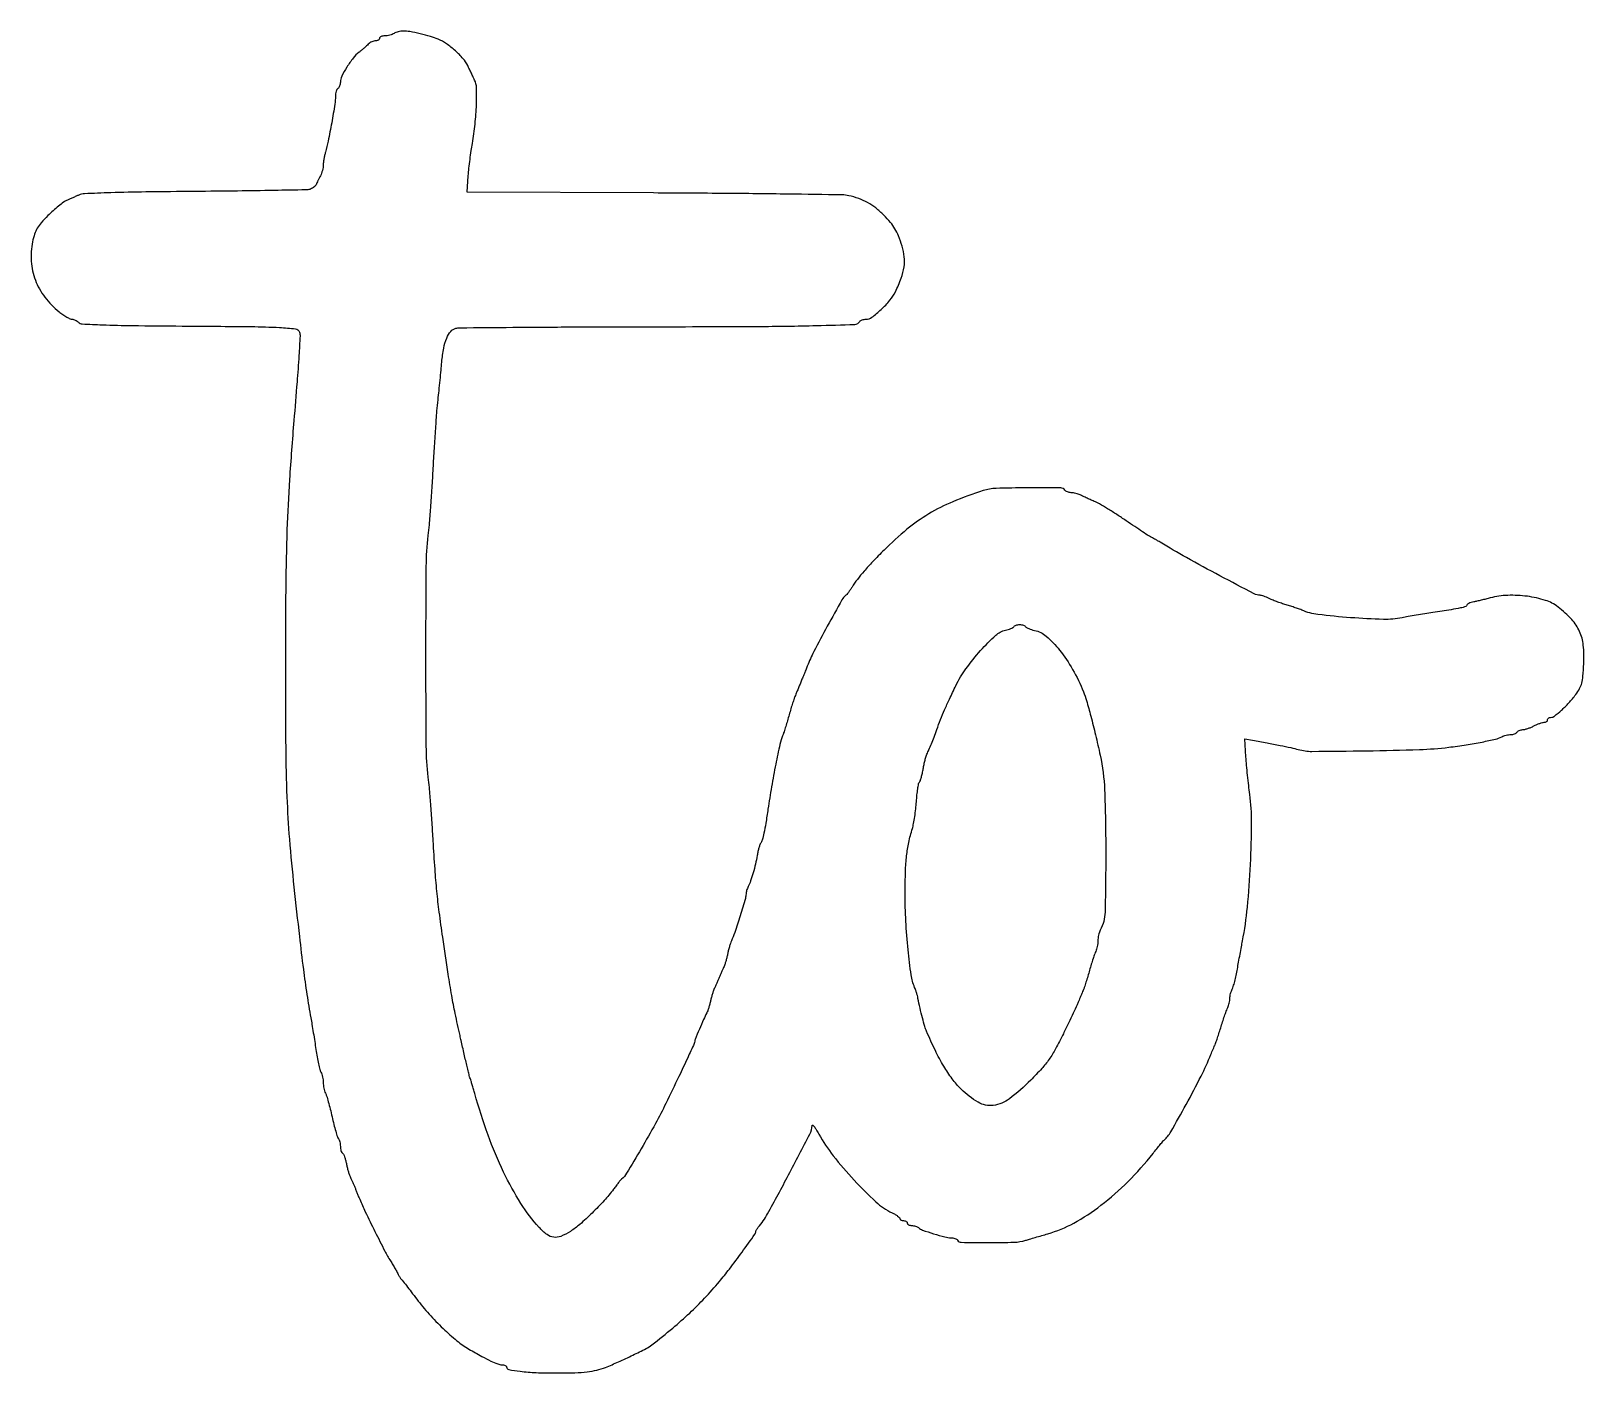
# Model space of a CAD drawing. Extents: x 0.9 to 54.7, y 0.9 to 47.4.
import ezdxf

# ---------------------------------------------------------------- set-up
doc = ezdxf.new("R2010")
doc.units = 0

msp = doc.modelspace()

# ---------------------------------------------------------------- linework, layer by layer
for points in [[(13.462, 47.328667, -0.052333), (13.399695, 47.297083, -0.026958), (13.316347, 47.270321, -0.026469), (13.226738, 47.251796, -0.036048), (13.1445, 47.245297, 0.042491), (13.07157, 47.238587, 0.061885), (13.009959, 47.21951, 0.081007), (12.968183, 47.191807, 0.208855), (12.954, 47.159333, -0.154765), (12.94376, 47.127043, -0.09778), (12.914917, 47.099538, -0.080164), (12.871827, 47.080976, -0.061768), (12.820952, 47.074667, 0.072306), (12.761267, 47.06599, 0.038751), (12.691592, 47.039271, 0.037603), (12.623322, 47.00029, 0.047889), (12.567409, 46.954171, -0.012495), (12.507341, 46.897033, -0.005264), (12.423926, 46.823147, -0.005204), (12.333079, 46.746011, -0.006758), (12.248162, 46.677337, 0.059997), (12.045353, 46.474135, 0.026197), (11.826083, 46.161871, 0.023968), (11.64673, 45.842646, 0.116513), (11.599333, 45.642013, -0.04643), (11.593062, 45.574625, -0.046114), (11.574463, 45.509391, -0.050089), (11.547144, 45.455611, -0.112247), (11.514667, 45.423667, 0.134683), (11.482091, 45.388662, 0.044226), (11.454871, 45.323061, 0.04032), (11.436247, 45.241439, 0.035949), (11.43, 45.154661, -0.039835), (11.40753, 44.873063, -0.004394), (11.299245, 44.234749, -0.005436), (11.178261, 43.597783, -0.022304), (11.083627, 43.216322, 0.016474), (11.054155, 43.103182, 0.01272), (11.029274, 42.978158, 0.012909), (11.01201, 42.860091, 0.029853), (11.006667, 42.770673, -0.04123), (10.999666, 42.685918, -0.022595), (10.97793, 42.583945, -0.022379), (10.946317, 42.481727, -0.033057), (10.908841, 42.395684, 0.002455), (10.867364, 42.314427, 0.001986), (10.823624, 42.226823, 0.002006), (10.783919, 42.145685, 0.005186), (10.756116, 42.086735, -0.081692), (10.723139, 42.03784, -0.04486), (10.668941, 41.989847, -0.04319), (10.603546, 41.949864, -0.052852), (10.536442, 41.924848, -0.057901), (10.406959, 41.907187, -0.00041), (9.300882, 41.886096, -0.001572), (8.033947, 41.86696, -0.001005), (6.561667, 41.852312, 0.001558), (4.856878, 41.833468, 0.004201), (3.645991, 41.806132, 0.00242), (2.735645, 41.773515, 0.09496), (2.54, 41.727705, 0.000045), (2.443643, 41.684739, 0.000026), (2.328333, 41.633302, 0.000026), (2.213024, 41.58185, 0.000045), (2.116667, 41.538839, 0.05307), (2.007646, 41.475551, 0.012265), (1.839255, 41.345795, 0.012531), (1.651774, 41.185907, 0.011958), (1.469522, 41.014377, 0.016787), (1.235443, 40.767209, 0.04797), (1.096338, 40.57593, 0.054704), (1.00635, 40.376355, 0.02741), (0.935258, 40.108572, 0.0691), (0.890033, 39.431648, 0.072712), (1.033234, 38.780391, 0.071495), (1.359979, 38.188429, 0.063546), (1.851866, 37.685221, 0.016048), (1.987514, 37.584697, 0.019511), (2.12096, 37.499792, 0.018413), (2.237002, 37.437776, 0.113987), (2.302417, 37.422667, -0.071278), (2.355683, 37.415034, -0.038849), (2.41757, 37.391578, -0.037775), (2.478, 37.357341, -0.048703), (2.52725, 37.316833, 0.185606), (2.655862, 37.259614, 0.003961), (3.359676, 37.228876, 0.005942), (4.387488, 37.204368, 0.001368), (6.12135, 37.18838, -0.001013), (8.508167, 37.168066, -0.010435), (9.493219, 37.137118, -0.018203), (10.039773, 37.088522, -0.277885), (10.182801, 36.975864, -0.104353), (10.203454, 36.842437, -0.002142), (10.163573, 36.163348, -0.003939), (10.098636, 35.247971, -0.001313), (9.989505, 33.909, 0.004776), (9.83757, 31.870577, 0.007546), (9.750394, 30.119871, 0.006334), (9.707363, 28.163626, 0.002327), (9.694454, 25.4, 0.002054), (9.705832, 22.618077, 0.007621), (9.746932, 20.864913, 0.010374), (9.83375, 19.405762, 0.006906), (9.990993, 17.737667, 0.001238), (10.180217, 16.028704, 0.003961), (10.318242, 14.890464, 0.005723), (10.441476, 14.016239, 0.007153), (10.576719, 13.208, -0.00379), (10.615625, 12.984727, -0.001731), (10.663213, 12.692592, -0.001714), (10.711227, 12.384487, -0.00236), (10.752107, 12.107333, 0.008605), (10.792804, 11.853433, 0.010266), (10.840176, 11.615678, 0.009147), (10.887719, 11.417545, 0.063804), (10.924688, 11.325316, -0.047415), (10.95615, 11.253694, -0.023964), (10.982586, 11.158632, -0.023564), (11.000677, 11.057016, -0.032279), (11.006667, 10.964333, 0.030217), (11.012273, 10.871652, 0.022164), (11.029209, 10.770035, 0.022538), (11.05395, 10.674945, 0.045399), (11.083407, 10.603351, -0.047053), (11.121365, 10.510228, -0.005891), (11.181936, 10.300553, -0.006891), (11.247656, 10.049117, -0.005665), (11.311059, 9.779, 0.006619), (11.373869, 9.513686, 0.009092), (11.437815, 9.277006, 0.006312), (11.497133, 9.081577, 0.100193), (11.530652, 9.021233, -0.08323), (11.557071, 8.977227, -0.031424), (11.579158, 8.908692, -0.030068), (11.594272, 8.829605, -0.032188), (11.599333, 8.751063, 0.036385), (11.604873, 8.675034, 0.040604), (11.621385, 8.603433, 0.044552), (11.645524, 8.545834, 0.133619), (11.674402, 8.514932, -0.142149), (11.706969, 8.478891, -0.023408), (11.744375, 8.391781, -0.024117), (11.779593, 8.282054, -0.019228), (11.807194, 8.160845, 0.011913), (11.834358, 8.032942, 0.011017), (11.868229, 7.903076, 0.01108), (11.90349, 7.788813, 0.035738), (11.933914, 7.71541, -0.008806), (11.966916, 7.646522, -0.003385), (12.010415, 7.549734, -0.003351), (12.056203, 7.444069, -0.004121), (12.097455, 7.344833, 0.000316), (12.139369, 7.241801, 0.000214), (12.187258, 7.124435, 0.000216), (12.233625, 7.011079, 0.000431), (12.270402, 6.9215, 0.014202), (12.463379, 6.48801, 0.003669), (12.799328, 5.800583, 0.00329), (13.14244, 5.122585, 0.020446), (13.334676, 4.783667, -0.004049), (13.419641, 4.644694, -0.004307), (13.50059, 4.507177, -0.004105), (13.568247, 4.387687, -0.019814), (13.603416, 4.318, 0.016915), (13.629145, 4.266275, 0.01641), (13.658557, 4.215871, 0.016563), (13.687313, 4.173306, 0.056558), (13.709824, 4.148667, -0.046872), (13.742293, 4.114478, -0.000965), (13.887799, 3.928535, -0.002255), (14.056582, 3.709959, -0.001514), (14.247576, 3.458729, 0.021079), (14.673684, 2.941541, 0.018941), (15.15672, 2.442568, 0.019712), (15.638152, 2.016616, 0.039643), (16.054863, 1.728049, 0.005314), (16.499115, 1.476162, 0.014826), (16.817675, 1.312129, 0.018903), (17.050298, 1.211559, 0.09283), (17.190338, 1.185333, -0.042268), (17.254016, 1.17994, -0.061882), (17.307807, 1.163737, -0.08128), (17.344277, 1.139927, -0.210583), (17.356667, 1.111815, 0.358279), (17.43089, 1.021528, 0.018442), (17.83137, 0.957806, 0.020733), (18.380456, 0.914088, 0.009752), (19.092333, 0.900924, 0.006832), (19.728019, 0.910254, 0.021551), (20.153082, 0.940671, 0.030822), (20.480775, 0.999, 0.034711), (20.785667, 1.095716, 0.01119), (21.235593, 1.285384, 0.007717), (21.736699, 1.519314, 0.006228), (22.190548, 1.746805, 0.045991), (22.394333, 1.877144, 0.008733), (23.115339, 2.458291, 0.014385), (23.701516, 2.977233, 0.015684), (24.219466, 3.494531, 0.013561), (24.730508, 4.068413, 0.012355), (25.078478, 4.502509, 0.005529), (25.515497, 5.089538, 0.001472), (25.961345, 5.706269, 0.157022), (25.992667, 5.803546, -0.110896), (25.998048, 5.827512, -0.023152), (26.018371, 5.865791, -0.023233), (26.046673, 5.908912, -0.02013), (26.080171, 5.951407, 0.051576), (26.400823, 6.415374, 0.003896), (27.126198, 7.762694, 0.002138), (27.868898, 9.183002, 0.117083), (27.941534, 9.474224, -0.582003), (27.963495, 9.486373, -0.085367), (28.01218, 9.443745, -0.031642), (28.088665, 9.336163, -0.012698), (28.179878, 9.180269, 0.039974), (28.675348, 8.430407, 0.021127), (29.399299, 7.581375, 0.020157), (30.153769, 6.831724, 0.072761), (30.712833, 6.452017, -0.018948), (30.818234, 6.3959, -0.02675), (30.90717, 6.337553, -0.025462), (30.972794, 6.283938, -0.2118), (30.988, 6.249652, 0.178251), (30.997694, 6.223324, 0.09216), (31.025306, 6.200931, 0.072221), (31.066409, 6.185768, 0.052352), (31.115, 6.180667, -0.064853), (31.163553, 6.174343, -0.082425), (31.204694, 6.155796, -0.098894), (31.232215, 6.128288, -0.148195), (31.242, 6.096, 0.17482), (31.253652, 6.063692, 0.093122), (31.286767, 6.036204, 0.073362), (31.336096, 6.017601, 0.053595), (31.3944, 6.011333, -0.041423), (31.458651, 6.006001, -0.03401), (31.52566, 5.990057, -0.03524), (31.585524, 5.966698, -0.072776), (31.627233, 5.938905, 0.098644), (31.770224, 5.853885, 0.009578), (32.154499, 5.726275, 0.011463), (32.541935, 5.615477, 0.063992), (32.755745, 5.588, -0.045499), (32.824501, 5.58173, -0.045682), (32.890892, 5.563129, -0.049716), (32.945493, 5.535817, -0.114003), (32.977667, 5.503333, 0.255603), (33.109037, 5.428685, 0.00357), (34.054117, 5.420081, 0.008077), (34.944818, 5.432722, 0.067156), (35.342322, 5.49869, -0.002419), (35.47621, 5.539188, -0.000778), (35.67518, 5.597986, -0.000776), (35.896774, 5.662721, -0.00087), (36.110333, 5.724347, 0.056625), (37.00878, 6.0961, 0.036783), (37.950388, 6.711647, 0.033639), (38.882767, 7.529029, 0.028451), (39.75428, 8.509, -0.002008), (39.88629, 8.674258, -0.002831), (40.005376, 8.820415, -0.001646), (40.106868, 8.942724, -0.039178), (40.138107, 8.974667, 0.08302), (40.371121, 9.258777, 0.00518), (40.904155, 10.209728, 0.008422), (41.419183, 11.190168, 0.020158), (41.759017, 11.938, -0.002067), (41.796191, 12.028345, -0.001684), (41.836727, 12.124796, -0.001701), (41.874657, 12.213366, -0.004446), (41.902692, 12.276667, 0.022571), (41.933613, 12.353932, 0.003215), (41.988823, 12.515585, 0.003652), (42.051556, 12.707859, 0.003107), (42.115016, 12.911667, -0.004787), (42.179689, 13.116936, -0.005334), (42.246065, 13.313628, -0.004945), (42.306059, 13.480037, -0.027787), (42.34387, 13.566684, 0.037475), (42.37229, 13.635411, 0.022159), (42.396224, 13.720932, 0.022095), (42.412634, 13.808916, 0.035067), (42.418, 13.885333, -0.038013), (42.423818, 13.961751, -0.023781), (42.44161, 14.049734, -0.023824), (42.467566, 14.135238, -0.039508), (42.498376, 14.203982, 0.053458), (42.535286, 14.292891, 0.009161), (42.583846, 14.469474, 0.009893), (42.633163, 14.679856, 0.008686), (42.676471, 14.901333, -0.000923), (42.719833, 15.142948, -0.000651), (42.769426, 15.41436, -0.000657), (42.817528, 15.673777, -0.001384), (42.855691, 15.875, 0.023525), (43.02373, 17.040794, 0.011699), (43.132205, 18.529899, 0.011367), (43.17066, 19.975791, 0.034682), (43.10645, 20.955, -0.005165), (43.068339, 21.259561, -0.003246), (43.029786, 21.616258, -0.003258), (42.996411, 21.967784, -0.005957), (42.974479, 22.254941), (42.934381, 22.877548), (43.205357, 22.831027, -0.003236), (43.704043, 22.742087, -0.004297), (44.15635, 22.654369, -0.004651), (44.534657, 22.573952, -0.014269), (44.788667, 22.509826, 0.070467), (45.259486, 22.445816, 0.002326), (47.158019, 22.465231, 0.004433), (48.98344, 22.508582, 0.02237), (50.000017, 22.587364, 0.008106), (50.606005, 22.671702, 0.010384), (51.160606, 22.769913, 0.009575), (51.616909, 22.869645, 0.062606), (51.836018, 22.951964, -0.037449), (51.904327, 22.981619, -0.023006), (51.98846, 23.006606, -0.023012), (52.074471, 23.023744, -0.037684), (52.148521, 23.029333, 0.046572), (52.215704, 23.035605, 0.046179), (52.280766, 23.054204, 0.050144), (52.334423, 23.081524, 0.111983), (52.366333, 23.114, -0.10003), (52.396772, 23.146479, -0.051918), (52.445345, 23.173949, -0.048678), (52.503184, 23.19271, -0.053235), (52.56183, 23.199188, 0.058781), (52.633285, 23.207882, 0.019904), (52.734182, 23.23671, 0.019481), (52.844157, 23.277736, 0.02118), (52.947511, 23.326188, -0.017749), (53.048965, 23.374601, -0.017936), (53.153248, 23.415514, -0.018053), (53.246378, 23.444516, -0.066548), (53.307345, 23.452667, 0.070471), (53.352182, 23.459018, 0.086136), (53.390203, 23.477538, 0.100202), (53.415623, 23.505047, 0.137407), (53.424667, 23.537333, -0.123661), (53.432804, 23.569731, -0.099366), (53.455755, 23.597526, -0.089502), (53.490071, 23.61645, -0.078322), (53.5305, 23.623352, 0.161439), (53.666571, 23.670401, 0.021545), (53.902834, 23.86783, 0.024131), (54.159883, 24.125925, 0.022401), (54.397675, 24.413852, 0.034665), (54.532559, 24.621435, 0.062427), (54.608155, 24.809486, 0.043158), (54.650336, 25.053354, 0.009309), (54.678779, 25.48113, 0.03716), (54.661645, 26.127218, 0.081589), (54.533182, 26.603187, 0.081775), (54.259431, 27.012378, 0.037464), (53.785141, 27.448148, 0.090855), (53.347375, 27.679956, 0.043315), (52.72327, 27.818995, 0.042014), (52.045068, 27.852014, 0.055897), (51.435, 27.761678, -0.003877), (51.288296, 27.724073, -0.002972), (51.127422, 27.685176, -0.003005), (50.976437, 27.650575, -0.007115), (50.8635, 27.627088, 0.025621), (50.774311, 27.605069, 0.037712), (50.699061, 27.575998, 0.042373), (50.645352, 27.544619, 0.244015), (50.630667, 27.51632, -0.326864), (50.592383, 27.464015, -0.023428), (50.408057, 27.414925, -0.015075), (50.087557, 27.355514, -0.002304), (49.445333, 27.259416, 0.003479), (49.171028, 27.217712, 0.002663), (48.871695, 27.168433, 0.002693), (48.591968, 27.119299, 0.006364), (48.384224, 27.078917, -0.057767), (47.735833, 27.020853, -0.0122), (46.599206, 27.078292, -0.011343), (45.469522, 27.188871, -0.072485), (44.915667, 27.339163, 0.016165), (44.825568, 27.374875, 0.004666), (44.684156, 27.424215, 0.004688), (44.52362, 27.476881, 0.004982), (44.365333, 27.525439, -0.009424), (44.203949, 27.57652, -0.007807), (44.034075, 27.636803, -0.007898), (43.880059, 27.696968, -0.020954), (43.772667, 27.746234, 0.016095), (43.684687, 27.787635, 0.016749), (43.595374, 27.822702, 0.016673), (43.516357, 27.847778, 0.067212), (43.466351, 27.854812, -0.119592), (43.256599, 27.906935, -0.00161), (42.071129, 28.531412, -0.005181), (40.913736, 29.161329, -0.01006), (40.005, 29.692434, 0.006392), (39.93088, 29.736485, 0.004775), (39.848102, 29.783213, 0.004827), (39.769253, 29.825748, 0.010961), (39.708667, 29.856002, -0.033038), (39.626755, 29.901525, -0.002074), (39.395135, 30.052436, -0.003051), (39.120795, 30.235214, -0.002261), (38.819667, 30.440491, 0.006953), (38.503092, 30.651974, 0.007038), (38.182021, 30.853703, 0.006885), (37.897793, 31.021433, 0.028329), (37.719, 31.11062, -0.003154), (37.578558, 31.172058, -0.003006), (37.43663, 31.236241, -0.002981), (37.311921, 31.294446, -0.010689), (37.233316, 31.333784, 0.037505), (37.165006, 31.363508, 0.023053), (37.080873, 31.388553, 0.023061), (36.994863, 31.405731, 0.037771), (36.920812, 31.411333, -0.046572), (36.853629, 31.417605, -0.046179), (36.788567, 31.436204, -0.050144), (36.734911, 31.463524, -0.111983), (36.703, 31.496, 0.257949), (36.557331, 31.577927, 0.00294), (35.40161, 31.579729, 0.006835), (34.315454, 31.560187, 0.069732), (33.872678, 31.483771, 0.021172), (32.817155, 31.095512, 0.03646), (31.981658, 30.673523, 0.037401), (31.230821, 30.142738, 0.023697), (30.437156, 29.421667, 0.005804), (30.040652, 29.016256, 0.012066), (29.742925, 28.689241, 0.015158), (29.512531, 28.406714, 0.021621), (29.32698, 28.141548, -0.008293), (29.263195, 28.045018, -0.010027), (29.20005, 27.956671, -0.008796), (29.144326, 27.884603, -0.065285), (29.113103, 27.854651, 0.107626), (28.974664, 27.697484, 0.002244), (28.469479, 26.779774, 0.005212), (28.003875, 25.903279, 0.026508), (27.776174, 25.4, -0.001694), (27.723036, 25.265107, -0.000988), (27.658438, 25.103667, -0.000987), (27.593104, 24.942241, -0.001672), (27.537667, 24.807333, 0.000169), (27.485502, 24.681466, 0.000143), (27.430411, 24.548306, 0.000144), (27.380249, 24.426861, 0.000403), (27.345169, 24.341667, 0.018079), (27.309638, 24.245421, 0.003707), (27.254344, 24.07285, 0.003898), (27.19311, 23.871238, 0.003655), (27.133666, 23.664333, -0.003696), (27.074204, 23.457428, -0.003942), (27.012913, 23.255817, -0.003749), (26.95754, 23.083251, -0.018273), (26.921909, 22.987, 0.043476), (26.828052, 22.688029, 0.005068), (26.683829, 22.001817, 0.006368), (26.537706, 21.217898, 0.006788), (26.414899, 20.447, -0.004207), (26.338536, 19.95119, -0.012163), (26.274445, 19.609761, -0.014692), (26.216629, 19.372748, -0.093014), (26.162403, 19.261667, 0.076528), (26.134488, 19.208936, 0.013668), (26.100735, 19.102388, 0.014485), (26.067938, 18.9742, 0.012625), (26.040925, 18.838333, -0.014863), (25.980317, 18.540473, -0.012935), (25.899596, 18.232487, -0.013251), (25.811219, 17.95535, -0.033162), (25.728273, 17.759982, 0.02572), (25.699837, 17.695679, 0.020735), (25.675818, 17.624035, 0.021204), (25.659169, 17.555889, 0.049342), (25.654, 17.503633, -0.073193), (25.631435, 17.350313, -0.002304), (25.446118, 16.744501, -0.004255), (25.260775, 16.165855, -0.026328), (25.147583, 15.875, 0.025355), (25.114216, 15.78975, 0.00994), (25.076588, 15.669177, 0.009809), (25.040978, 15.536913, 0.012055), (25.013165, 15.412112, -0.011072), (24.986249, 15.290205, -0.010313), (24.953375, 15.166667, -0.01035), (24.919629, 15.058114, -0.034061), (24.891112, 14.988779, 0.008402), (24.859487, 14.921861, 0.002772), (24.815222, 14.82251, 0.00276), (24.767341, 14.711762, 0.003127), (24.722667, 14.605, -0.003127), (24.677993, 14.498238, -0.00276), (24.630111, 14.38749, -0.002772), (24.585846, 14.288139, -0.008402), (24.554221, 14.221221, 0.031247), (24.525321, 14.152061, 0.009534), (24.490245, 14.044149, 0.009504), (24.455483, 13.92151, 0.010248), (24.426333, 13.800667, -0.011097), (24.396966, 13.679824, -0.010262), (24.361553, 13.557184, -0.010309), (24.325534, 13.44931, -0.033411), (24.295486, 13.380112, 0.013646), (24.184812, 13.150517, 0.004781), (24.038008, 12.814886, 0.001684), (23.889587, 12.463243, 0.099332), (23.876, 12.395527, -0.107819), (23.858885, 12.317079, -0.001223), (23.632437, 11.825994, -0.002995), (23.32812, 11.180415, -0.001015), (22.877815, 10.244667, -0.013152), (22.516211, 9.54471, -0.006475), (22.021706, 8.673174, -0.003247), (21.517323, 7.823169, -0.083272), (21.343328, 7.62, 0.046613), (21.313044, 7.589461, 0.003488), (21.239279, 7.49844, 0.004804), (21.152948, 7.388228, 0.003632), (21.060207, 7.265627, -0.024784), (20.740744, 6.878481, -0.014261), (20.320573, 6.443415, -0.014024), (19.894558, 6.049517, -0.038795), (19.567369, 5.805581, -0.042627), (19.237103, 5.634524, -0.131636), (18.990024, 5.601989, -0.131901), (18.760074, 5.697353, -0.042874), (18.486364, 5.947833, -0.046157), (17.853936, 6.776753, -0.027798), (17.256395, 7.86045, -0.025011), (16.716039, 9.144526, -0.019646), (16.256703, 10.583333, 0.002793), (16.212866, 10.738512, 0.002989), (16.168256, 10.889721, 0.002834), (16.128405, 11.019221, 0.014018), (16.103525, 11.091333, -0.024073), (16.078617, 11.168526, -0.003393), (16.036078, 11.330252, -0.003864), (15.988477, 11.522525, -0.003279), (15.9411, 11.726333, 0.000067), (15.891262, 11.947146, 0.00005), (15.836207, 12.190809, 0.000051), (15.784249, 12.420552, 0.000115), (15.744924, 12.594167, -0.004276), (15.578691, 13.357498, -0.00799), (15.459328, 13.9785, -0.005756), (15.337326, 14.723114, -0.001273), (15.146205, 16.002, -0.004372), (15.026231, 16.871872, -0.007491), (14.943404, 17.599587, -0.007016), (14.879019, 18.361382, -0.003311), (14.816229, 19.346333, 0.002561), (14.7768, 19.979803, 0.002442), (14.730307, 20.622916, 0.00242), (14.683713, 21.190598, 0.008702), (14.645935, 21.552061, -0.028524), (14.576341, 22.6294, -0.001884), (14.564806, 25.740335, -0.001877), (14.576675, 28.852155, -0.028682), (14.646436, 29.925273, 0.009783), (14.68436, 30.293241, 0.002486), (14.731235, 30.891724, 0.002533), (14.777919, 31.575912, 0.002562), (14.817481, 32.258, -0.002178), (14.856677, 32.942874, -0.002103), (14.902264, 33.635421, -0.002077), (14.947506, 34.244926, -0.007701), (14.983548, 34.628667, 0.001355), (15.017571, 34.947407, 0.000916), (15.054715, 35.311027, 0.000922), (15.089327, 35.662634, 0.00184), (15.115177, 35.941, -0.023437), (15.180615, 36.419975, -0.052582), (15.284629, 36.77146, -0.076031), (15.424301, 37.002082, -0.163025), (15.599398, 37.10974, -0.054838), (15.751979, 37.127905, -0.000196), (17.574688, 37.143462, -0.001048), (19.640122, 37.155948, -0.000658), (22.055667, 37.162307, 0.00081), (26.051491, 37.174046, 0.005077), (28.093811, 37.204093, 0.003299), (29.419771, 37.245825, 0.2498), (29.598349, 37.349891, -0.125), (29.62727, 37.377851, -0.047027), (29.678944, 37.401289, -0.042881), (29.742629, 37.417287, -0.040124), (29.809555, 37.422667, 0.16229), (30.011546, 37.490002, 0.026209), (30.334091, 37.759456, 0.029841), (30.641011, 38.080591, 0.063703), (30.827594, 38.367959, 0.023969), (31.03085, 38.847761, 0.051782), (31.129655, 39.235838, 0.061978), (31.13744, 39.589081, 0.051767), (31.060935, 39.956656, 0.016287), (30.935148, 40.310876, 0.039562), (30.813868, 40.560114, 0.041895), (30.659251, 40.778674, 0.020328), (30.4283, 41.031564, 0.030977), (30.151003, 41.278786, 0.040197), (29.867366, 41.466992, 0.040594), (29.559594, 41.606041, 0.032586), (29.21, 41.705831, 0.049447), (28.978955, 41.732305, 0.000385), (27.102285, 41.759523, 0.001413), (24.949463, 41.783003, 0.000907), (22.450927, 41.798657), (15.988187, 41.827423), (16.03192, 42.397878, -0.007519), (16.055632, 42.656165, -0.004499), (16.09119, 42.962423, -0.004503), (16.132087, 43.266728, -0.007803), (16.172281, 43.518667, 0.017033), (16.266631, 44.189412, 0.017487), (16.314071, 44.85916, 0.015528), (16.316777, 45.435912, 0.104069), (16.250758, 45.713182, 0.000525), (16.201573, 45.817065, 0.000247), (16.137861, 45.951095, 0.000245), (16.071014, 46.091363, 0.000346), (16.011297, 46.216291, 0.069736), (15.853851, 46.453566, 0.029399), (15.58311, 46.725135, 0.029411), (15.272616, 46.97079, 0.051224), (14.986, 47.130425, 0.031422), (14.726272, 47.223174, 0.012771), (14.362736, 47.317793, 0.012074), (14.00402, 47.392355, 0.046945), (13.778285, 47.412037, 0.036243), (13.696513, 47.405538, 0.026499), (13.607296, 47.387012, 0.026977), (13.524224, 47.360249, 0.052078)], [(35.341575, 26.765602, 0.130975), (35.375228, 26.733823, 0.026493), (35.450138, 26.698254, 0.026285), (35.544275, 26.665189, 0.021961), (35.647161, 26.639868, -0.131521), (36.055837, 26.437931, -0.044344), (36.518327, 25.952975, -0.039486), (36.967921, 25.287455, -0.031878), (37.344395, 24.511, -0.026756), (37.450768, 24.204677, -0.005901), (37.598619, 23.668222, -0.005865), (37.761097, 23.019471, -0.004548), (37.923236, 22.309667, -0.044349), (38.075523, 21.115471, -0.009438), (38.116041, 19.019077, -0.005915), (38.091664, 16.876925, -0.117585), (37.925966, 16.247217, 0.04631), (37.895272, 16.174383, 0.023055), (37.86949, 16.077541, 0.022666), (37.851843, 15.973967, 0.030869), (37.846, 15.879417, -0.029199), (37.840484, 15.785041, -0.021728), (37.823832, 15.681999, -0.022117), (37.799509, 15.585895, -0.04556), (37.770536, 15.514018, 0.032911), (37.732987, 15.427253, 0.005947), (37.675891, 15.260962, 0.006388), (37.613737, 15.064269, 0.005746), (37.554312, 14.859, -0.004459), (37.494544, 14.650541, -0.004529), (37.431367, 14.444266, -0.004409), (37.373226, 14.265882, -0.018546), (37.333442, 14.1605, 0.001257), (37.297229, 14.073775, 0.000741), (37.254383, 13.97, 0.000742), (37.211893, 13.866218, 0.00127), (37.176797, 13.7795, -0.013494), (37.124976, 13.659947, -0.001284), (36.989783, 13.37171, -0.001639), (36.826561, 13.02894, -0.001292), (36.64763, 12.65879, -0.011023), (36.37781, 12.134004, -0.028826), (36.154638, 11.773721, -0.030071), (35.897096, 11.450207, -0.012944), (35.517667, 11.049682, -0.034255), (34.779822, 10.405059, -0.13096), (34.2198, 10.175417, -0.165995), (33.698035, 10.281336, -0.064593), (33.107809, 10.737787, -0.035136), (32.796455, 11.097637, -0.026048), (32.503336, 11.534525, -0.021967), (32.212951, 12.072533, -0.012703), (31.909326, 12.742333, -0.029785), (31.849973, 12.909778, -0.006402), (31.768324, 13.206775, -0.006781), (31.684177, 13.54779, -0.007129), (31.610784, 13.885333, 0.014351), (31.589063, 13.978715, 0.009522), (31.55905, 14.084565, 0.009588), (31.525948, 14.186321, 0.018386), (31.494873, 14.266333, -0.066389), (31.374174, 14.694707, -0.010449), (31.268084, 15.566033, -0.011973), (31.192026, 16.560688, -0.013199), (31.166945, 17.526, -0.007677), (31.178895, 18.283403, -0.019933), (31.217594, 18.827604, -0.025045), (31.292499, 19.289018, -0.020921), (31.416688, 19.769667, 0.026242), (31.458858, 19.940356, 0.009885), (31.500493, 20.182946, 0.00976), (31.535495, 20.449266, 0.011718), (31.557636, 20.701, -0.009658), (31.577176, 20.934174, -0.012967), (31.604421, 21.144442, -0.010097), (31.634956, 21.317165, -0.1201), (31.663323, 21.378333, 0.086235), (31.693177, 21.43282, 0.013832), (31.729339, 21.549092, 0.014943), (31.764397, 21.689913, 0.012615), (31.793229, 21.840744, -0.009895), (31.821831, 21.994915, -0.010297), (31.856174, 22.145789, -0.010039), (31.891139, 22.274888, -0.043554), (31.919923, 22.348744, 0.012883), (31.991425, 22.50346, 0.006087), (32.076052, 22.70646, 0.005521), (32.167884, 22.941994, 0.004365), (32.262156, 23.198667, -0.007807), (32.394275, 23.550875, -0.008583), (32.533403, 23.887756, -0.007389), (32.700983, 24.259421, -0.003744), (32.922349, 24.722568, -0.043154), (33.27374, 25.309307, -0.026362), (33.780729, 25.938092, -0.023205), (34.303335, 26.468823, -0.138199), (34.646199, 26.643873, 0.023736), (34.741414, 26.667665, 0.027666), (34.829079, 26.69943, 0.028351), (34.899, 26.734042, 0.125882), (34.931759, 26.765602, -0.12033), (34.960506, 26.793912, -0.048239), (35.010747, 26.817675, -0.044088), (35.072333, 26.833879, -0.042316), (35.136667, 26.839333, -0.042316), (35.201, 26.833879, -0.044088), (35.262586, 26.817675, -0.048239), (35.312827, 26.793912, -0.12033)]]:
    msp.add_lwpolyline(points, format="xyb", close=True)

doc.saveas('drawing.dxf')
